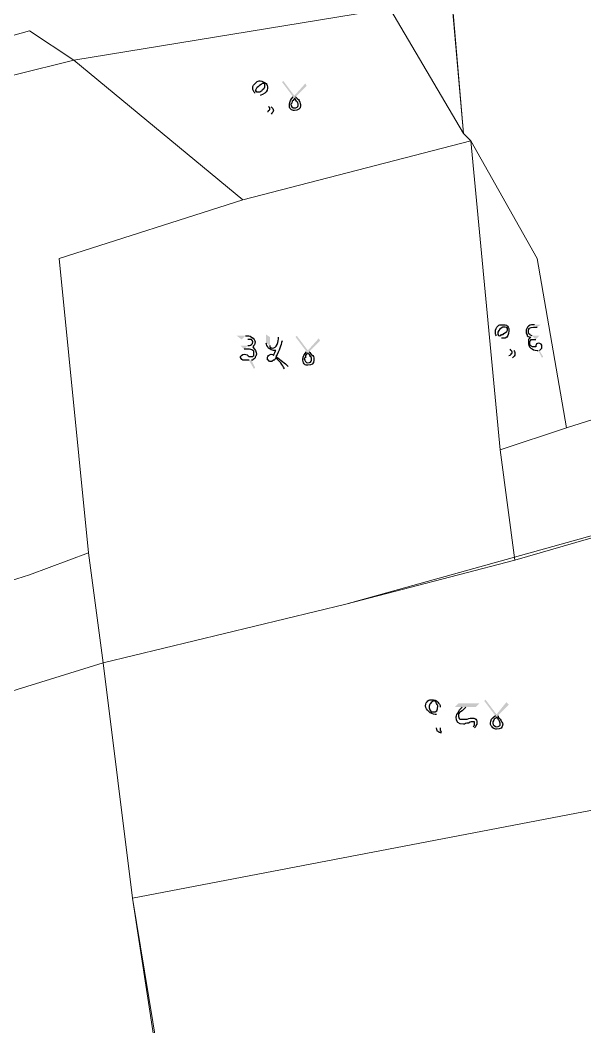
# Model space of a CAD drawing. Header units: inches. Extents: x -9985691 to 3643, y -3270716 to 4788.
# Drawn here: x -4980801 to -4980417, y -3258918 to -3258233 of the extents above; entities that cross this region are included whole.
import ezdxf

# ---------------------------------------------------------------- set-up
doc = ezdxf.new("R2010")
doc.units = ezdxf.units.IN
doc.header["$LTSCALE"] = 2
doc.header["$MEASUREMENT"] = 0
doc.layers.add('PDF_Geometry', color=7, linetype='CONTINUOUS')
doc.layers.add('PDF_Solid Fills', color=7, linetype='CONTINUOUS')

msp = doc.modelspace()

# ---------------------------------------------------------------- hatches: boundary and pattern name
at = {"layer": 'PDF_Solid Fills', "transparency": 33554559}
h = msp.add_hatch(color=256, dxfattribs=at)
h.paths.add_polyline_path([(-4980637.77, -3258284.65), (-4980630.27, -3258292.15)], flags=0)
h.paths.add_polyline_path([(-4980630.27, -3258297.15), (-4980632.77, -3258295.48)], flags=0)
h.paths.add_polyline_path([(-4980631.93, -3258292.15), (-4980641.1, -3258282.98)], flags=0)
h.paths.add_polyline_path([(-4980615.27, -3258285.48), (-4980622.77, -3258275.48), (-4980621.93, -3258274.65), (-4980614.43, -3258284.65), (-4980606.93, -3258276.32), (-4980606.1, -3258277.98), (-4980613.6, -3258285.48)], flags=0)
h = msp.add_hatch(color=256, dxfattribs=at)
h.paths.add_polyline_path([(-4980473.6, -3258449.65), (-4980465.27, -3258457.98)], flags=0)
h.paths.add_polyline_path([(-4980466.1, -3258462.98), (-4980468.6, -3258461.32)], flags=0)
h.paths.add_polyline_path([(-4980467.77, -3258457.15), (-4980476.93, -3258447.98)], flags=0)
h.paths.add_polyline_path([(-4980449.43, -3258442.15), (-4980446.93, -3258440.48), (-4980451.1, -3258440.48)], flags=0)
h.paths.add_polyline_path([(-4980448.6, -3258457.98), (-4980446.1, -3258462.98), (-4980445.27, -3258462.15), (-4980447.77, -3258457.98)], flags=0)
h.paths.add_polyline_path([(-4980450.27, -3258450.48), (-4980447.77, -3258447.98), (-4980452.77, -3258447.98)], flags=0)
h = msp.add_hatch(color=256, dxfattribs=at)
h.paths.add_polyline_path([(-4980650.26, -3258450.48), (-4980653.6, -3258447.98), (-4980647.76, -3258447.98)], flags=0)
h.paths.add_polyline_path([(-4980643.6, -3258464.65), (-4980641.1, -3258469.65), (-4980641.93, -3258470.48), (-4980645.26, -3258464.65)], flags=0)
h.paths.add_polyline_path([(-4980648.6, -3258457.15), (-4980651.1, -3258454.65), (-4980646.1, -3258454.65)], flags=0)
h.paths.add_polyline_path([(-4980625.26, -3258448.82), (-4980622.76, -3258451.32)], flags=0)
h.paths.add_polyline_path([(-4980618.6, -3258468.82), (-4980621.1, -3258470.48)], flags=0)
h.paths.add_polyline_path([(-4980633.6, -3258452.98), (-4980633.6, -3258447.15), (-4980631.1, -3258448.82), (-4980631.1, -3258454.65)], flags=0)
h.paths.add_polyline_path([(-4980606.1, -3258458.82), (-4980613.6, -3258448.82), (-4980612.76, -3258447.98), (-4980605.26, -3258457.98), (-4980597.76, -3258449.65), (-4980596.93, -3258451.32), (-4980604.43, -3258458.82)], flags=0)
h = msp.add_hatch(color=256, dxfattribs=at)
h.paths.add_polyline_path([(-4980515.26, -3258700.48), (-4980515.26, -3258714.65)], flags=0)
h.paths.add_polyline_path([(-4980514.43, -3258717.15), (-4980514.43, -3258717.98)], flags=0)
h.paths.add_polyline_path([(-4980500.26, -3258700.48), (-4980505.26, -3258700.48), (-4980502.76, -3258697.98), (-4980488.6, -3258697.98), (-4980491.1, -3258700.48), (-4980497.76, -3258700.48)], flags=0)
h.paths.add_polyline_path([(-4980491.93, -3258714.65), (-4980492.76, -3258713.82)], flags=0)
h.paths.add_polyline_path([(-4980477.76, -3258706.32), (-4980485.26, -3258696.32), (-4980484.43, -3258695.48), (-4980476.93, -3258705.48), (-4980470.26, -3258697.15), (-4980468.6, -3258698.82), (-4980476.1, -3258706.32)], flags=0)
h = msp.add_hatch(color=256, dxfattribs=at)
h.paths.add_polyline_path([(-4980515.26, -3258700.48), (-4980515.26, -3258714.65)], flags=0)
h.paths.add_polyline_path([(-4980514.43, -3258717.15), (-4980514.43, -3258717.98)], flags=0)
h.paths.add_polyline_path([(-4980500.26, -3258700.48), (-4980505.26, -3258700.48), (-4980502.76, -3258697.98), (-4980488.6, -3258697.98), (-4980491.1, -3258700.48), (-4980497.76, -3258700.48)], flags=0)
h.paths.add_polyline_path([(-4980491.93, -3258714.65), (-4980492.76, -3258713.82)], flags=0)
h.paths.add_polyline_path([(-4980477.76, -3258706.32), (-4980485.26, -3258696.32), (-4980484.43, -3258695.48), (-4980476.93, -3258705.48), (-4980470.26, -3258697.15), (-4980468.6, -3258698.82), (-4980476.1, -3258706.32)], flags=0)

# ---------------------------------------------------------------- linework, layer by layer
at = {"layer": 'PDF_Geometry', "lineweight": 9}
for points in [[(-4980519.43, -3258095.48), (-4980559.43, -3258195.48), (-4980549.43, -3258225.48), (-4980764.43, -3258260.48), (-4980794.43, -3258240.48), (-4980919.43, -3258275.48), (-4980929.43, -3258230.48), (-4980939.43, -3257965.48), (-4980549.43, -3257900.48), (-4980539.43, -3257980.48), (-4980524.43, -3258075.48)], [(-4980519.43, -3258095.48), (-4980559.43, -3258195.48), (-4980549.43, -3258225.48), (-4980764.43, -3258260.48), (-4980794.43, -3258240.48), (-4980919.43, -3258275.48), (-4980929.43, -3258230.48), (-4980939.43, -3257965.48), (-4980549.43, -3257900.48), (-4980539.43, -3257980.48), (-4980524.43, -3258075.48)], [(-4980514.43, -3258135.48), (-4980499.43, -3258310.48), (-4980549.43, -3258225.48), (-4980559.43, -3258195.48), (-4980519.43, -3258095.48)], [(-4980514.43, -3258135.48), (-4980499.43, -3258310.48), (-4980549.43, -3258225.48), (-4980559.43, -3258195.48), (-4980519.43, -3258095.48)], [(-4980499.43, -3258310.48), (-4980494.43, -3258315.48), (-4980649.43, -3258355.48), (-4980764.43, -3258260.48), (-4980549.43, -3258225.48)], [(-4980499.43, -3258310.48), (-4980494.43, -3258315.48), (-4980649.43, -3258355.48), (-4980764.43, -3258260.48), (-4980549.43, -3258225.48)], [(-4980764.43, -3258260.48), (-4980804.43, -3258270.48), (-4980969.43, -3258335.48), (-4981004.43, -3258350.48), (-4981114.43, -3258410.48), (-4981189.43, -3258450.48), (-4981244.43, -3258485.48), (-4981334.43, -3258490.48), (-4981349.43, -3258440.48), (-4981079.43, -3258335.48), (-4980919.43, -3258275.48), (-4980794.43, -3258240.48)], [(-4980764.43, -3258260.48), (-4980804.43, -3258270.48), (-4980969.43, -3258335.48), (-4981004.43, -3258350.48), (-4981114.43, -3258410.48), (-4981189.43, -3258450.48), (-4981244.43, -3258485.48), (-4981334.43, -3258490.48), (-4981349.43, -3258440.48), (-4981079.43, -3258335.48), (-4980919.43, -3258275.48), (-4980794.43, -3258240.48)], [(-4980774.43, -3258395.48), (-4980649.43, -3258355.48), (-4980494.43, -3258315.48), (-4980474.43, -3258525.48), (-4980464.43, -3258600.48), (-4980579.43, -3258630.48), (-4980744.43, -3258670.48), (-4980754.43, -3258595.48)], [(-4980774.43, -3258395.48), (-4980649.43, -3258355.48), (-4980494.43, -3258315.48), (-4980474.43, -3258525.48), (-4980464.43, -3258600.48), (-4980579.43, -3258630.48), (-4980744.43, -3258670.48), (-4980754.43, -3258595.48)], [(-4980429.43, -3258510.48), (-4980474.43, -3258525.48), (-4980494.43, -3258315.48), (-4980449.43, -3258395.48)], [(-4980429.43, -3258510.48), (-4980474.43, -3258525.48), (-4980494.43, -3258315.48), (-4980449.43, -3258395.48)], [(-4979934.43, -3258415.48), (-4980134.43, -3258495.48), (-4980229.43, -3258535.48), (-4980264.43, -3258545.48), (-4980274.43, -3258545.48), (-4980464.43, -3258600.48), (-4980474.43, -3258525.48), (-4980429.43, -3258510.48), (-4980144.43, -3258420.48), (-4980139.43, -3258415.48), (-4980134.43, -3258415.48), (-4979944.43, -3258355.48), (-4979934.43, -3258350.48)], [(-4979934.43, -3258415.48), (-4980134.43, -3258495.48), (-4980229.43, -3258535.48), (-4980264.43, -3258545.48), (-4980274.43, -3258545.48), (-4980464.43, -3258600.48), (-4980474.43, -3258525.48), (-4980429.43, -3258510.48), (-4980144.43, -3258420.48), (-4980139.43, -3258415.48), (-4980134.43, -3258415.48), (-4979944.43, -3258355.48), (-4979934.43, -3258350.48)], [(-4980744.43, -3258670.48), (-4980579.43, -3258630.48), (-4980274.43, -3258545.48), (-4980264.43, -3258545.48), (-4980254.43, -3258740.48), (-4980724.43, -3258830.48)], [(-4980744.43, -3258670.48), (-4980579.43, -3258630.48), (-4980274.43, -3258545.48), (-4980264.43, -3258545.48), (-4980254.43, -3258740.48), (-4980724.43, -3258830.48)], [(-4980744.43, -3258670.48), (-4980579.43, -3258630.48), (-4980274.43, -3258545.48), (-4980264.43, -3258545.48), (-4980254.43, -3258740.48), (-4980724.43, -3258830.48)], [(-4980744.43, -3258670.48), (-4980579.43, -3258630.48), (-4980274.43, -3258545.48), (-4980264.43, -3258545.48), (-4980254.43, -3258740.48), (-4980724.43, -3258830.48)], [(-4980744.43, -3258670.48), (-4980809.43, -3258690.48), (-4981014.43, -3258775.48), (-4981034.43, -3258780.48), (-4981099.43, -3258790.48), (-4981124.43, -3258855.48), (-4981244.43, -3258905.48), (-4981249.43, -3258850.48), (-4981174.43, -3258820.48), (-4981164.43, -3258740.48), (-4981064.43, -3258730.48), (-4980889.43, -3258640.48), (-4980794.43, -3258610.48), (-4980754.43, -3258595.48)], [(-4980744.43, -3258670.48), (-4980809.43, -3258690.48), (-4981014.43, -3258775.48), (-4981034.43, -3258780.48), (-4981099.43, -3258790.48), (-4981124.43, -3258855.48), (-4981244.43, -3258905.48), (-4981249.43, -3258850.48), (-4981174.43, -3258820.48), (-4981164.43, -3258740.48), (-4981064.43, -3258730.48), (-4980889.43, -3258640.48), (-4980794.43, -3258610.48), (-4980754.43, -3258595.48)], [(-4980899.43, -3259000.48), (-4980984.43, -3258860.48), (-4981014.43, -3258775.48), (-4980809.43, -3258690.48), (-4980744.43, -3258670.48), (-4980724.43, -3258830.48), (-4980704.43, -3258960.48)], [(-4980899.43, -3259000.48), (-4980984.43, -3258860.48), (-4981014.43, -3258775.48), (-4980809.43, -3258690.48), (-4980744.43, -3258670.48), (-4980724.43, -3258830.48), (-4980704.43, -3258960.48)], [(-4980899.43, -3259000.48), (-4980984.43, -3258860.48), (-4981014.43, -3258775.48), (-4980809.43, -3258690.48), (-4980744.43, -3258670.48), (-4980724.43, -3258830.48), (-4980704.43, -3258960.48)], [(-4980899.43, -3259000.48), (-4980984.43, -3258860.48), (-4981014.43, -3258775.48), (-4980809.43, -3258690.48), (-4980744.43, -3258670.48), (-4980724.43, -3258830.48), (-4980704.43, -3258960.48)], [(-4980244.43, -3258875.48), (-4980254.43, -3258900.48), (-4980259.43, -3258930.48), (-4980439.43, -3259025.48), (-4980429.43, -3259060.48), (-4980554.43, -3259145.48), (-4980669.43, -3259165.48), (-4980724.43, -3258830.48), (-4980254.43, -3258740.48), (-4980244.43, -3258805.48)], [(-4980244.43, -3258875.48), (-4980254.43, -3258900.48), (-4980259.43, -3258930.48), (-4980439.43, -3259025.48), (-4980429.43, -3259060.48), (-4980554.43, -3259145.48), (-4980669.43, -3259165.48), (-4980724.43, -3258830.48), (-4980254.43, -3258740.48), (-4980244.43, -3258805.48)], [(-4980244.43, -3258875.48), (-4980254.43, -3258900.48), (-4980259.43, -3258930.48), (-4980439.43, -3259025.48), (-4980429.43, -3259060.48), (-4980554.43, -3259145.48), (-4980669.43, -3259165.48), (-4980724.43, -3258830.48), (-4980254.43, -3258740.48), (-4980244.43, -3258805.48)], [(-4980244.43, -3258875.48), (-4980254.43, -3258900.48), (-4980259.43, -3258930.48), (-4980439.43, -3259025.48), (-4980429.43, -3259060.48), (-4980554.43, -3259145.48), (-4980669.43, -3259165.48), (-4980724.43, -3258830.48), (-4980254.43, -3258740.48), (-4980244.43, -3258805.48)]]:
    msp.add_lwpolyline(points, close=True, dxfattribs=at)
for points in [[(-4980514.43, -3258140.48), (-4980499.43, -3258310.48), (-4980494.43, -3258315.48), (-4980449.43, -3258395.48), (-4980429.43, -3258510.48), (-4980144.43, -3258420.48), (-4980144.43, -3258370.48), (-4980204.43, -3258340.48), (-4980109.43, -3258305.48), (-4979964.43, -3258195.48)], [(-4979964.43, -3258195.48), (-4980109.43, -3258305.48), (-4980204.43, -3258340.48), (-4980144.43, -3258370.48), (-4980144.43, -3258420.48), (-4980429.43, -3258510.48), (-4980449.43, -3258395.48), (-4980494.43, -3258315.48), (-4980499.43, -3258310.48), (-4980514.43, -3258140.48)], [(-4981189.43, -3258450.48), (-4981114.43, -3258410.48), (-4981004.43, -3258350.48), (-4980969.43, -3258335.48), (-4980804.43, -3258270.48), (-4980764.43, -3258260.48), (-4980649.43, -3258355.48), (-4980774.43, -3258395.48), (-4980754.43, -3258595.48), (-4980794.43, -3258610.48), (-4980889.43, -3258640.48), (-4981064.43, -3258730.48), (-4981164.43, -3258740.48), (-4981264.43, -3258765.48)], [(-4981189.43, -3258450.48), (-4981114.43, -3258410.48), (-4981004.43, -3258350.48), (-4980969.43, -3258335.48), (-4980804.43, -3258270.48), (-4980764.43, -3258260.48), (-4980649.43, -3258355.48), (-4980774.43, -3258395.48), (-4980754.43, -3258595.48), (-4980794.43, -3258610.48), (-4980889.43, -3258640.48), (-4981064.43, -3258730.48), (-4981164.43, -3258740.48), (-4981264.43, -3258765.48)]]:
    msp.add_lwpolyline(points, dxfattribs=at)
at = {"layer": 'PDF_Geometry', "lineweight": 25}
for points in [[(-4980642.77, -3258279.65), (-4980642.77, -3258277.98), (-4980641.93, -3258277.15), (-4980640.27, -3258275.48)], [(-4980640.27, -3258275.48), (-4980639.43, -3258274.65), (-4980638.6, -3258274.65), (-4980637.77, -3258274.65)], [(-4980636.93, -3258277.15), (-4980638.6, -3258277.98), (-4980639.43, -3258278.82), (-4980640.27, -3258279.65)], [(-4980637.77, -3258274.65), (-4980636.1, -3258274.65), (-4980635.27, -3258275.48), (-4980633.6, -3258276.32)], [(-4980635.27, -3258276.32), (-4980636.1, -3258276.32), (-4980636.93, -3258276.32), (-4980636.93, -3258277.15)], [(-4980634.43, -3258277.98), (-4980634.43, -3258277.15), (-4980634.43, -3258276.32), (-4980635.27, -3258276.32)], [(-4980633.6, -3258276.32), (-4980632.77, -3258277.15), (-4980632.77, -3258277.98), (-4980632.77, -3258279.65)], [(-4980641.1, -3258282.98), (-4980641.93, -3258282.15), (-4980642.77, -3258280.48), (-4980642.77, -3258279.65)], [(-4980640.27, -3258279.65), (-4980640.27, -3258280.48), (-4980641.1, -3258280.48), (-4980641.1, -3258281.32)], [(-4980641.1, -3258281.32), (-4980641.1, -3258281.32), (-4980640.27, -3258281.32), (-4980640.27, -3258282.15)], [(-4980640.27, -3258282.15), (-4980640.27, -3258282.15), (-4980640.27, -3258282.15), (-4980639.43, -3258282.15)], [(-4980639.43, -3258282.15), (-4980638.6, -3258282.15), (-4980638.6, -3258282.15), (-4980637.77, -3258282.15)], [(-4980637.77, -3258282.15), (-4980636.93, -3258281.32), (-4980636.1, -3258281.32), (-4980636.1, -3258280.48)], [(-4980636.1, -3258283.82), (-4980636.93, -3258283.82), (-4980637.77, -3258284.65), (-4980637.77, -3258284.65)], [(-4980636.1, -3258280.48), (-4980634.43, -3258279.65), (-4980634.43, -3258278.82), (-4980634.43, -3258277.98)], [(-4980632.77, -3258279.65), (-4980632.77, -3258281.32), (-4980633.6, -3258282.98), (-4980636.1, -3258283.82)], [(-4980617.77, -3258290.48), (-4980617.77, -3258288.82), (-4980616.93, -3258287.15), (-4980615.27, -3258285.48)], [(-4980616.93, -3258293.82), (-4980617.77, -3258292.98), (-4980617.77, -3258292.15), (-4980617.77, -3258290.48)], [(-4980616.1, -3258289.65), (-4980616.1, -3258289.65), (-4980616.93, -3258290.48), (-4980616.93, -3258290.48)], [(-4980616.93, -3258290.48), (-4980616.93, -3258291.32), (-4980616.1, -3258292.15), (-4980616.1, -3258292.15)], [(-4980615.27, -3258287.98), (-4980616.1, -3258287.98), (-4980616.1, -3258288.82), (-4980616.1, -3258289.65)], [(-4980614.43, -3258286.32), (-4980614.43, -3258287.15), (-4980615.27, -3258287.15), (-4980615.27, -3258287.98)], [(-4980613.6, -3258287.15), (-4980613.6, -3258287.15), (-4980613.6, -3258287.15), (-4980614.43, -3258286.32)], [(-4980614.43, -3258292.98), (-4980612.77, -3258292.98), (-4980611.93, -3258292.15), (-4980611.93, -3258291.32)], [(-4980610.27, -3258291.32), (-4980610.27, -3258293.82), (-4980611.93, -3258294.65), (-4980614.43, -3258294.65)], [(-4980613.6, -3258285.48), (-4980612.77, -3258286.32), (-4980611.93, -3258287.15), (-4980611.1, -3258287.98)], [(-4980612.77, -3258288.82), (-4980612.77, -3258288.82), (-4980612.77, -3258287.98), (-4980613.6, -3258287.15)], [(-4980611.93, -3258290.48), (-4980611.93, -3258289.65), (-4980611.93, -3258288.82), (-4980612.77, -3258288.82)], [(-4980611.93, -3258291.32), (-4980611.93, -3258291.32), (-4980611.93, -3258290.48), (-4980611.93, -3258290.48)], [(-4980611.1, -3258287.98), (-4980610.27, -3258289.65), (-4980610.27, -3258290.48), (-4980610.27, -3258291.32)], [(-4980632.77, -3258295.48), (-4980632.77, -3258295.48), (-4980631.93, -3258295.48), (-4980631.93, -3258294.65)], [(-4980631.1, -3258293.82), (-4980631.1, -3258292.98), (-4980631.1, -3258292.15), (-4980631.93, -3258292.15)], [(-4980631.93, -3258294.65), (-4980631.1, -3258294.65), (-4980631.1, -3258293.82), (-4980631.1, -3258293.82)], [(-4980630.27, -3258292.15), (-4980629.43, -3258292.98), (-4980628.6, -3258293.82), (-4980628.6, -3258294.65)], [(-4980628.6, -3258294.65), (-4980628.6, -3258295.48), (-4980629.43, -3258296.32), (-4980630.27, -3258297.15)], [(-4980614.43, -3258294.65), (-4980615.27, -3258294.65), (-4980616.1, -3258294.65), (-4980616.93, -3258293.82)], [(-4980616.1, -3258292.15), (-4980615.27, -3258292.98), (-4980615.27, -3258292.98), (-4980614.43, -3258292.98)], [(-4980477.77, -3258445.48), (-4980477.77, -3258443.82), (-4980476.93, -3258442.15), (-4980476.1, -3258441.32)], [(-4980476.1, -3258441.32), (-4980475.27, -3258440.48), (-4980474.43, -3258440.48), (-4980472.77, -3258440.48)], [(-4980472.77, -3258440.48), (-4980471.93, -3258440.48), (-4980470.27, -3258440.48), (-4980469.43, -3258441.32)], [(-4980469.43, -3258441.32), (-4980468.6, -3258442.15), (-4980468.6, -3258443.82), (-4980468.6, -3258444.65)], [(-4980455.27, -3258441.32), (-4980456.1, -3258442.15), (-4980456.93, -3258443.82), (-4980456.93, -3258445.48)], [(-4980451.1, -3258440.48), (-4980452.77, -3258440.48), (-4980453.6, -3258440.48), (-4980455.27, -3258441.32)], [(-4980647.76, -3258447.98), (-4980646.1, -3258447.98), (-4980644.43, -3258447.98), (-4980643.6, -3258448.82)], [(-4980643.6, -3258448.82), (-4980641.93, -3258449.65), (-4980641.1, -3258451.32), (-4980641.1, -3258452.15)], [(-4980626.1, -3258453.82), (-4980625.26, -3258452.15), (-4980625.26, -3258450.48), (-4980625.26, -3258448.82)], [(-4980476.93, -3258447.98), (-4980477.77, -3258447.15), (-4980477.77, -3258446.32), (-4980477.77, -3258445.48)], [(-4980472.77, -3258442.15), (-4980474.43, -3258442.98), (-4980475.27, -3258443.82), (-4980476.1, -3258445.48)], [(-4980476.1, -3258445.48), (-4980476.1, -3258446.32), (-4980476.1, -3258446.32), (-4980476.1, -3258447.15)], [(-4980476.1, -3258447.15), (-4980476.1, -3258447.98), (-4980475.27, -3258447.98), (-4980475.27, -3258447.98)], [(-4980475.27, -3258447.98), (-4980474.43, -3258447.98), (-4980473.6, -3258447.98), (-4980473.6, -3258447.15)], [(-4980473.6, -3258447.15), (-4980472.77, -3258447.15), (-4980471.93, -3258447.15), (-4980471.93, -3258446.32)], [(-4980471.1, -3258442.15), (-4980471.93, -3258442.15), (-4980471.93, -3258442.15), (-4980472.77, -3258442.15)], [(-4980471.93, -3258446.32), (-4980470.27, -3258445.48), (-4980469.43, -3258444.65), (-4980469.43, -3258442.98)], [(-4980469.43, -3258442.98), (-4980469.43, -3258442.15), (-4980470.27, -3258442.15), (-4980471.1, -3258442.15)], [(-4980468.6, -3258444.65), (-4980468.6, -3258447.15), (-4980469.43, -3258448.82), (-4980471.1, -3258449.65)], [(-4980456.93, -3258445.48), (-4980456.93, -3258446.32), (-4980456.1, -3258447.15), (-4980456.1, -3258447.98)], [(-4980456.1, -3258447.98), (-4980455.27, -3258448.82), (-4980454.43, -3258448.82), (-4980453.6, -3258448.82)], [(-4980455.27, -3258444.65), (-4980455.27, -3258442.98), (-4980454.43, -3258442.15), (-4980451.93, -3258442.15)], [(-4980454.43, -3258447.15), (-4980455.27, -3258446.32), (-4980455.27, -3258445.48), (-4980455.27, -3258444.65)], [(-4980453.6, -3258448.82), (-4980454.43, -3258449.65), (-4980455.27, -3258450.48), (-4980455.27, -3258450.48)], [(-4980452.77, -3258447.98), (-4980453.6, -3258447.98), (-4980454.43, -3258447.15), (-4980454.43, -3258447.15)], [(-4980451.93, -3258442.15), (-4980451.1, -3258442.15), (-4980451.1, -3258442.15), (-4980450.27, -3258442.15)], [(-4980450.27, -3258442.15), (-4980449.43, -3258442.15), (-4980449.43, -3258442.15), (-4980449.43, -3258442.15)], [(-4980643.6, -3258450.48), (-4980643.6, -3258450.48), (-4980644.43, -3258450.48), (-4980646.1, -3258450.48)], [(-4980646.1, -3258454.65), (-4980645.26, -3258454.65), (-4980644.43, -3258454.65), (-4980643.6, -3258453.82)], [(-4980642.76, -3258452.15), (-4980642.76, -3258451.32), (-4980642.76, -3258451.32), (-4980643.6, -3258450.48)], [(-4980643.6, -3258453.82), (-4980642.76, -3258453.82), (-4980642.76, -3258452.98), (-4980642.76, -3258452.15)], [(-4980641.1, -3258452.15), (-4980641.1, -3258453.82), (-4980641.93, -3258454.65), (-4980642.76, -3258455.48)], [(-4980642.76, -3258455.48), (-4980641.1, -3258457.15), (-4980640.26, -3258458.82), (-4980640.26, -3258460.48)], [(-4980631.93, -3258456.32), (-4980632.76, -3258455.48), (-4980633.6, -3258453.82), (-4980633.6, -3258452.98)], [(-4980631.1, -3258454.65), (-4980631.1, -3258454.65), (-4980631.1, -3258455.48), (-4980631.1, -3258455.48)], [(-4980631.1, -3258455.48), (-4980630.26, -3258456.32), (-4980630.26, -3258456.32), (-4980629.43, -3258456.32)], [(-4980629.43, -3258456.32), (-4980627.76, -3258456.32), (-4980626.93, -3258455.48), (-4980626.1, -3258453.82)], [(-4980622.76, -3258451.32), (-4980623.6, -3258454.65), (-4980624.43, -3258457.98), (-4980626.93, -3258462.15)], [(-4980471.1, -3258449.65), (-4980472.77, -3258449.65), (-4980472.77, -3258449.65), (-4980473.6, -3258449.65)], [(-4980455.27, -3258450.48), (-4980455.27, -3258451.32), (-4980455.27, -3258452.15), (-4980455.27, -3258452.98)], [(-4980455.27, -3258452.98), (-4980455.27, -3258453.82), (-4980455.27, -3258455.48), (-4980453.6, -3258456.32)], [(-4980454.43, -3258452.98), (-4980454.43, -3258451.32), (-4980453.6, -3258451.32), (-4980453.6, -3258450.48)], [(-4980454.43, -3258453.82), (-4980454.43, -3258453.82), (-4980454.43, -3258452.98), (-4980454.43, -3258452.98)], [(-4980453.6, -3258454.65), (-4980454.43, -3258454.65), (-4980454.43, -3258454.65), (-4980454.43, -3258453.82)], [(-4980453.6, -3258450.48), (-4980452.77, -3258450.48), (-4980451.93, -3258450.48), (-4980450.27, -3258450.48)], [(-4980450.27, -3258455.48), (-4980451.93, -3258455.48), (-4980453.6, -3258455.48), (-4980453.6, -3258454.65)], [(-4980448.6, -3258452.98), (-4980449.43, -3258452.98), (-4980450.27, -3258453.82), (-4980450.27, -3258454.65)], [(-4980450.27, -3258454.65), (-4980450.27, -3258455.48), (-4980450.27, -3258455.48), (-4980450.27, -3258455.48)], [(-4980446.1, -3258455.48), (-4980446.1, -3258453.82), (-4980446.93, -3258452.98), (-4980448.6, -3258452.98)], [(-4980446.1, -3258456.32), (-4980446.1, -3258456.32), (-4980446.1, -3258455.48), (-4980446.1, -3258455.48)], [(-4980651.1, -3258462.15), (-4980651.1, -3258462.15), (-4980650.26, -3258461.32), (-4980650.26, -3258461.32)], [(-4980649.43, -3258464.65), (-4980650.26, -3258463.82), (-4980651.1, -3258462.98), (-4980651.1, -3258462.15)], [(-4980650.26, -3258461.32), (-4980649.43, -3258460.48), (-4980649.43, -3258460.48), (-4980648.6, -3258460.48)], [(-4980646.93, -3258457.15), (-4980647.76, -3258457.15), (-4980648.6, -3258457.15), (-4980648.6, -3258457.15)], [(-4980648.6, -3258460.48), (-4980646.93, -3258460.48), (-4980646.1, -3258461.32), (-4980645.26, -3258462.15)], [(-4980646.1, -3258457.15), (-4980646.1, -3258457.15), (-4980646.93, -3258457.15), (-4980646.93, -3258457.15)], [(-4980642.76, -3258457.98), (-4980643.6, -3258457.15), (-4980644.43, -3258457.15), (-4980646.1, -3258457.15)], [(-4980645.26, -3258462.15), (-4980644.43, -3258462.15), (-4980643.6, -3258462.15), (-4980642.76, -3258462.15)], [(-4980641.93, -3258460.48), (-4980641.93, -3258458.82), (-4980641.93, -3258457.98), (-4980642.76, -3258457.98)], [(-4980642.76, -3258462.15), (-4980641.93, -3258461.32), (-4980641.93, -3258461.32), (-4980641.93, -3258460.48)], [(-4980640.26, -3258460.48), (-4980640.26, -3258461.32), (-4980641.1, -3258462.15), (-4980641.1, -3258462.98)], [(-4980632.76, -3258463.82), (-4980632.76, -3258462.98), (-4980632.76, -3258462.15), (-4980631.93, -3258461.32)], [(-4980628.6, -3258457.98), (-4980629.43, -3258457.98), (-4980631.1, -3258457.15), (-4980631.93, -3258456.32)], [(-4980631.93, -3258461.32), (-4980631.93, -3258461.32), (-4980631.1, -3258460.48), (-4980630.26, -3258460.48)], [(-4980630.26, -3258460.48), (-4980629.43, -3258460.48), (-4980628.6, -3258460.48), (-4980628.6, -3258461.32)], [(-4980628.6, -3258461.32), (-4980627.76, -3258459.65), (-4980627.76, -3258458.82), (-4980626.93, -3258457.98)], [(-4980626.93, -3258457.98), (-4980627.76, -3258457.98), (-4980627.76, -3258457.98), (-4980628.6, -3258457.98)], [(-4980626.93, -3258462.15), (-4980623.6, -3258464.65), (-4980621.1, -3258466.32), (-4980618.6, -3258468.82)], [(-4980608.6, -3258463.82), (-4980608.6, -3258462.15), (-4980607.76, -3258460.48), (-4980606.1, -3258458.82)], [(-4980605.26, -3258459.65), (-4980605.26, -3258459.65), (-4980606.1, -3258460.48), (-4980606.93, -3258461.32)], [(-4980606.93, -3258461.32), (-4980606.93, -3258461.32), (-4980606.93, -3258462.15), (-4980606.93, -3258462.98)], [(-4980604.43, -3258460.48), (-4980604.43, -3258460.48), (-4980605.26, -3258460.48), (-4980605.26, -3258459.65)], [(-4980604.43, -3258458.82), (-4980603.6, -3258459.65), (-4980603.6, -3258460.48), (-4980601.93, -3258461.32)], [(-4980603.6, -3258462.15), (-4980603.6, -3258461.32), (-4980603.6, -3258461.32), (-4980604.43, -3258460.48)], [(-4980602.76, -3258463.82), (-4980602.76, -3258462.98), (-4980602.76, -3258462.15), (-4980603.6, -3258462.15)], [(-4980601.93, -3258461.32), (-4980601.1, -3258462.15), (-4980601.1, -3258463.82), (-4980601.1, -3258464.65)], [(-4980468.6, -3258461.32), (-4980467.77, -3258461.32), (-4980467.77, -3258461.32), (-4980466.93, -3258460.48)], [(-4980466.1, -3258459.65), (-4980466.1, -3258458.82), (-4980466.93, -3258457.98), (-4980467.77, -3258457.15)], [(-4980466.93, -3258460.48), (-4980466.93, -3258459.65), (-4980466.1, -3258459.65), (-4980466.1, -3258459.65)], [(-4980464.43, -3258460.48), (-4980464.43, -3258461.32), (-4980465.27, -3258462.15), (-4980466.1, -3258462.98)], [(-4980465.27, -3258457.98), (-4980464.43, -3258458.82), (-4980464.43, -3258459.65), (-4980464.43, -3258460.48)], [(-4980453.6, -3258456.32), (-4980452.77, -3258457.15), (-4980451.1, -3258457.98), (-4980449.43, -3258457.98)], [(-4980449.43, -3258457.98), (-4980449.43, -3258457.98), (-4980449.43, -3258457.98), (-4980448.6, -3258457.98)], [(-4980447.77, -3258457.98), (-4980446.93, -3258457.15), (-4980446.93, -3258457.15), (-4980446.1, -3258456.32)], [(-4980647.76, -3258464.65), (-4980648.6, -3258464.65), (-4980648.6, -3258464.65), (-4980649.43, -3258464.65)], [(-4980645.26, -3258464.65), (-4980646.1, -3258464.65), (-4980646.93, -3258464.65), (-4980647.76, -3258464.65)], [(-4980641.1, -3258462.98), (-4980641.93, -3258463.82), (-4980642.76, -3258464.65), (-4980643.6, -3258464.65)], [(-4980631.93, -3258464.65), (-4980632.76, -3258464.65), (-4980632.76, -3258463.82), (-4980632.76, -3258463.82)], [(-4980630.26, -3258465.48), (-4980631.1, -3258465.48), (-4980631.93, -3258465.48), (-4980631.93, -3258464.65)], [(-4980628.6, -3258464.65), (-4980629.43, -3258465.48), (-4980630.26, -3258465.48), (-4980630.26, -3258465.48)], [(-4980626.93, -3258462.98), (-4980627.76, -3258463.82), (-4980627.76, -3258464.65), (-4980628.6, -3258464.65)], [(-4980623.6, -3258466.32), (-4980625.26, -3258464.65), (-4980626.1, -3258463.82), (-4980626.93, -3258462.98)], [(-4980621.1, -3258470.48), (-4980621.93, -3258468.82), (-4980622.76, -3258467.98), (-4980623.6, -3258466.32)], [(-4980607.76, -3258467.15), (-4980608.6, -3258466.32), (-4980608.6, -3258464.65), (-4980608.6, -3258463.82)], [(-4980606.93, -3258462.98), (-4980607.76, -3258462.98), (-4980607.76, -3258462.98), (-4980607.76, -3258463.82)], [(-4980607.76, -3258463.82), (-4980607.76, -3258464.65), (-4980606.93, -3258464.65), (-4980606.93, -3258465.48)], [(-4980605.26, -3258467.98), (-4980606.1, -3258467.98), (-4980606.93, -3258467.98), (-4980607.76, -3258467.15)], [(-4980606.93, -3258465.48), (-4980606.1, -3258466.32), (-4980606.1, -3258466.32), (-4980605.26, -3258466.32)], [(-4980605.26, -3258466.32), (-4980603.6, -3258466.32), (-4980602.76, -3258465.48), (-4980602.76, -3258464.65)], [(-4980601.1, -3258464.65), (-4980601.1, -3258467.15), (-4980602.76, -3258467.98), (-4980605.26, -3258467.98)], [(-4980602.76, -3258464.65), (-4980602.76, -3258463.82), (-4980602.76, -3258463.82), (-4980602.76, -3258463.82)], [(-4980525.26, -3258699.65), (-4980525.26, -3258697.98), (-4980524.43, -3258697.15), (-4980523.6, -3258696.32)], [(-4980525.26, -3258699.65), (-4980525.26, -3258697.98), (-4980524.43, -3258697.15), (-4980523.6, -3258696.32)], [(-4980522.76, -3258703.82), (-4980524.43, -3258702.15), (-4980525.26, -3258701.32), (-4980525.26, -3258699.65)], [(-4980522.76, -3258703.82), (-4980524.43, -3258702.15), (-4980525.26, -3258701.32), (-4980525.26, -3258699.65)], [(-4980523.6, -3258696.32), (-4980522.76, -3258695.48), (-4980521.93, -3258695.48), (-4980521.1, -3258695.48)], [(-4980523.6, -3258696.32), (-4980522.76, -3258695.48), (-4980521.93, -3258695.48), (-4980521.1, -3258695.48)], [(-4980521.93, -3258697.98), (-4980522.76, -3258698.82), (-4980522.76, -3258699.65), (-4980522.76, -3258700.48)], [(-4980521.93, -3258697.98), (-4980522.76, -3258698.82), (-4980522.76, -3258699.65), (-4980522.76, -3258700.48)], [(-4980522.76, -3258700.48), (-4980522.76, -3258701.32), (-4980522.76, -3258702.15), (-4980521.93, -3258702.98)], [(-4980522.76, -3258700.48), (-4980522.76, -3258701.32), (-4980522.76, -3258702.15), (-4980521.93, -3258702.98)], [(-4980519.43, -3258696.32), (-4980520.26, -3258696.32), (-4980521.1, -3258697.15), (-4980521.93, -3258697.98)], [(-4980519.43, -3258696.32), (-4980520.26, -3258696.32), (-4980521.1, -3258697.15), (-4980521.93, -3258697.98)], [(-4980521.1, -3258695.48), (-4980519.43, -3258695.48), (-4980517.76, -3258695.48), (-4980516.93, -3258697.15)], [(-4980521.1, -3258695.48), (-4980519.43, -3258695.48), (-4980517.76, -3258695.48), (-4980516.93, -3258697.15)], [(-4980520.26, -3258703.82), (-4980517.76, -3258703.82), (-4980516.93, -3258702.98), (-4980516.93, -3258699.65)], [(-4980520.26, -3258703.82), (-4980517.76, -3258703.82), (-4980516.93, -3258702.98), (-4980516.93, -3258699.65)], [(-4980517.76, -3258697.98), (-4980517.76, -3258697.15), (-4980518.6, -3258696.32), (-4980519.43, -3258696.32)], [(-4980517.76, -3258697.98), (-4980517.76, -3258697.15), (-4980518.6, -3258696.32), (-4980519.43, -3258696.32)], [(-4980516.93, -3258699.65), (-4980516.93, -3258698.82), (-4980517.76, -3258698.82), (-4980517.76, -3258697.98)], [(-4980516.93, -3258699.65), (-4980516.93, -3258698.82), (-4980517.76, -3258698.82), (-4980517.76, -3258697.98)], [(-4980516.93, -3258697.15), (-4980516.1, -3258697.98), (-4980515.26, -3258698.82), (-4980515.26, -3258700.48)], [(-4980516.93, -3258697.15), (-4980516.1, -3258697.98), (-4980515.26, -3258698.82), (-4980515.26, -3258700.48)], [(-4980502.76, -3258703.82), (-4980502.76, -3258702.98), (-4980501.93, -3258702.15), (-4980500.26, -3258700.48)], [(-4980502.76, -3258703.82), (-4980502.76, -3258702.98), (-4980501.93, -3258702.15), (-4980500.26, -3258700.48)], [(-4980497.76, -3258700.48), (-4980498.6, -3258701.32), (-4980499.43, -3258702.15), (-4980500.26, -3258702.98)], [(-4980497.76, -3258700.48), (-4980498.6, -3258701.32), (-4980499.43, -3258702.15), (-4980500.26, -3258702.98)], [(-4980518.6, -3258705.48), (-4980520.26, -3258705.48), (-4980521.93, -3258704.65), (-4980522.76, -3258703.82)], [(-4980518.6, -3258705.48), (-4980520.26, -3258705.48), (-4980521.93, -3258704.65), (-4980522.76, -3258703.82)], [(-4980521.93, -3258702.98), (-4980521.93, -3258703.82), (-4980521.1, -3258703.82), (-4980520.26, -3258703.82)], [(-4980521.93, -3258702.98), (-4980521.93, -3258703.82), (-4980521.1, -3258703.82), (-4980520.26, -3258703.82)], [(-4980517.76, -3258705.48), (-4980517.76, -3258705.48), (-4980518.6, -3258705.48), (-4980518.6, -3258705.48)], [(-4980517.76, -3258705.48), (-4980517.76, -3258705.48), (-4980518.6, -3258705.48), (-4980518.6, -3258705.48)], [(-4980504.43, -3258707.15), (-4980504.43, -3258706.32), (-4980503.6, -3258704.65), (-4980502.76, -3258703.82)], [(-4980504.43, -3258707.15), (-4980504.43, -3258706.32), (-4980503.6, -3258704.65), (-4980502.76, -3258703.82)], [(-4980499.43, -3258712.15), (-4980502.76, -3258712.15), (-4980504.43, -3258710.48), (-4980504.43, -3258707.15)], [(-4980499.43, -3258712.15), (-4980502.76, -3258712.15), (-4980504.43, -3258710.48), (-4980504.43, -3258707.15)], [(-4980500.26, -3258702.98), (-4980501.93, -3258703.82), (-4980502.76, -3258704.65), (-4980502.76, -3258705.48)], [(-4980500.26, -3258702.98), (-4980501.93, -3258703.82), (-4980502.76, -3258704.65), (-4980502.76, -3258705.48)], [(-4980502.76, -3258705.48), (-4980502.76, -3258705.48), (-4980502.76, -3258706.32), (-4980502.76, -3258706.32)], [(-4980502.76, -3258705.48), (-4980502.76, -3258705.48), (-4980502.76, -3258706.32), (-4980502.76, -3258706.32)], [(-4980502.76, -3258706.32), (-4980502.76, -3258707.15), (-4980502.76, -3258707.98), (-4980501.93, -3258708.82)], [(-4980502.76, -3258706.32), (-4980502.76, -3258707.15), (-4980502.76, -3258707.98), (-4980501.93, -3258708.82)], [(-4980501.93, -3258708.82), (-4980501.1, -3258708.82), (-4980500.26, -3258708.82), (-4980499.43, -3258708.82)], [(-4980501.93, -3258708.82), (-4980501.1, -3258708.82), (-4980500.26, -3258708.82), (-4980499.43, -3258708.82)], [(-4980499.43, -3258708.82), (-4980498.6, -3258708.82), (-4980497.76, -3258708.82), (-4980496.93, -3258708.82)], [(-4980499.43, -3258708.82), (-4980498.6, -3258708.82), (-4980497.76, -3258708.82), (-4980496.93, -3258708.82)], [(-4980496.93, -3258708.82), (-4980495.26, -3258707.98), (-4980494.43, -3258707.98), (-4980493.6, -3258707.98)], [(-4980496.93, -3258708.82), (-4980495.26, -3258707.98), (-4980494.43, -3258707.98), (-4980493.6, -3258707.98)], [(-4980493.6, -3258707.98), (-4980492.76, -3258707.98), (-4980491.93, -3258707.98), (-4980491.1, -3258708.82)], [(-4980493.6, -3258707.98), (-4980492.76, -3258707.98), (-4980491.93, -3258707.98), (-4980491.1, -3258708.82)], [(-4980491.1, -3258708.82), (-4980490.26, -3258709.65), (-4980490.26, -3258710.48), (-4980490.26, -3258711.32)], [(-4980491.1, -3258708.82), (-4980490.26, -3258709.65), (-4980490.26, -3258710.48), (-4980490.26, -3258711.32)], [(-4980481.1, -3258711.32), (-4980481.1, -3258709.65), (-4980480.26, -3258707.98), (-4980477.76, -3258706.32)], [(-4980481.1, -3258711.32), (-4980481.1, -3258709.65), (-4980480.26, -3258707.98), (-4980477.76, -3258706.32)], [(-4980478.6, -3258708.82), (-4980478.6, -3258708.82), (-4980478.6, -3258709.65), (-4980479.43, -3258710.48)], [(-4980478.6, -3258708.82), (-4980478.6, -3258708.82), (-4980478.6, -3258709.65), (-4980479.43, -3258710.48)], [(-4980476.93, -3258707.15), (-4980476.93, -3258707.98), (-4980477.76, -3258707.98), (-4980478.6, -3258708.82)], [(-4980476.93, -3258707.15), (-4980476.93, -3258707.98), (-4980477.76, -3258707.98), (-4980478.6, -3258708.82)], [(-4980476.1, -3258707.98), (-4980476.1, -3258707.98), (-4980476.93, -3258707.98), (-4980476.93, -3258707.15)], [(-4980476.1, -3258707.98), (-4980476.1, -3258707.98), (-4980476.93, -3258707.98), (-4980476.93, -3258707.15)], [(-4980476.1, -3258706.32), (-4980476.1, -3258707.15), (-4980475.26, -3258707.98), (-4980474.43, -3258708.82)], [(-4980476.1, -3258706.32), (-4980476.1, -3258707.15), (-4980475.26, -3258707.98), (-4980474.43, -3258708.82)], [(-4980475.26, -3258709.65), (-4980475.26, -3258709.65), (-4980476.1, -3258708.82), (-4980476.1, -3258707.98)], [(-4980475.26, -3258709.65), (-4980475.26, -3258709.65), (-4980476.1, -3258708.82), (-4980476.1, -3258707.98)], [(-4980474.43, -3258708.82), (-4980473.6, -3258710.48), (-4980472.76, -3258711.32), (-4980472.76, -3258712.15)], [(-4980474.43, -3258708.82), (-4980473.6, -3258710.48), (-4980472.76, -3258711.32), (-4980472.76, -3258712.15)], [(-4980516.93, -3258717.15), (-4980516.93, -3258717.15), (-4980517.76, -3258716.32), (-4980517.76, -3258714.65)], [(-4980516.93, -3258717.15), (-4980516.93, -3258717.15), (-4980517.76, -3258716.32), (-4980517.76, -3258714.65)], [(-4980515.26, -3258714.65), (-4980515.26, -3258715.48), (-4980515.26, -3258716.32), (-4980515.26, -3258716.32)], [(-4980515.26, -3258714.65), (-4980515.26, -3258715.48), (-4980515.26, -3258716.32), (-4980515.26, -3258716.32)], [(-4980496.1, -3258711.32), (-4980497.76, -3258711.32), (-4980498.6, -3258712.15), (-4980499.43, -3258712.15)], [(-4980496.1, -3258711.32), (-4980497.76, -3258711.32), (-4980498.6, -3258712.15), (-4980499.43, -3258712.15)], [(-4980492.76, -3258710.48), (-4980493.6, -3258710.48), (-4980494.43, -3258710.48), (-4980496.1, -3258711.32)], [(-4980492.76, -3258710.48), (-4980493.6, -3258710.48), (-4980494.43, -3258710.48), (-4980496.1, -3258711.32)], [(-4980491.93, -3258711.32), (-4980491.93, -3258710.48), (-4980491.93, -3258710.48), (-4980492.76, -3258710.48)], [(-4980491.93, -3258711.32), (-4980491.93, -3258710.48), (-4980491.93, -3258710.48), (-4980492.76, -3258710.48)], [(-4980492.76, -3258713.82), (-4980491.93, -3258712.98), (-4980491.93, -3258712.15), (-4980491.93, -3258711.32)], [(-4980492.76, -3258713.82), (-4980491.93, -3258712.98), (-4980491.93, -3258712.15), (-4980491.93, -3258711.32)], [(-4980491.1, -3258712.98), (-4980491.1, -3258713.82), (-4980491.1, -3258713.82), (-4980491.93, -3258714.65)], [(-4980491.1, -3258712.98), (-4980491.1, -3258713.82), (-4980491.1, -3258713.82), (-4980491.93, -3258714.65)], [(-4980490.26, -3258711.32), (-4980490.26, -3258712.15), (-4980490.26, -3258712.15), (-4980491.1, -3258712.98)], [(-4980490.26, -3258711.32), (-4980490.26, -3258712.15), (-4980490.26, -3258712.15), (-4980491.1, -3258712.98)], [(-4980479.43, -3258714.65), (-4980480.26, -3258713.82), (-4980481.1, -3258712.98), (-4980481.1, -3258711.32)], [(-4980479.43, -3258714.65), (-4980480.26, -3258713.82), (-4980481.1, -3258712.98), (-4980481.1, -3258711.32)], [(-4980479.43, -3258710.48), (-4980479.43, -3258710.48), (-4980479.43, -3258711.32), (-4980479.43, -3258711.32)], [(-4980479.43, -3258710.48), (-4980479.43, -3258710.48), (-4980479.43, -3258711.32), (-4980479.43, -3258711.32)], [(-4980479.43, -3258711.32), (-4980479.43, -3258712.15), (-4980479.43, -3258712.98), (-4980478.6, -3258712.98)], [(-4980479.43, -3258711.32), (-4980479.43, -3258712.15), (-4980479.43, -3258712.98), (-4980478.6, -3258712.98)], [(-4980476.93, -3258715.48), (-4980477.76, -3258715.48), (-4980478.6, -3258715.48), (-4980479.43, -3258714.65)], [(-4980476.93, -3258715.48), (-4980477.76, -3258715.48), (-4980478.6, -3258715.48), (-4980479.43, -3258714.65)], [(-4980478.6, -3258712.98), (-4980477.76, -3258713.82), (-4980477.76, -3258713.82), (-4980476.93, -3258713.82)], [(-4980478.6, -3258712.98), (-4980477.76, -3258713.82), (-4980477.76, -3258713.82), (-4980476.93, -3258713.82)], [(-4980476.93, -3258713.82), (-4980475.26, -3258713.82), (-4980474.43, -3258712.98), (-4980474.43, -3258712.15)], [(-4980472.76, -3258712.15), (-4980472.76, -3258714.65), (-4980474.43, -3258715.48), (-4980476.93, -3258715.48)], [(-4980476.93, -3258713.82), (-4980475.26, -3258713.82), (-4980474.43, -3258712.98), (-4980474.43, -3258712.15)], [(-4980472.76, -3258712.15), (-4980472.76, -3258714.65), (-4980474.43, -3258715.48), (-4980476.93, -3258715.48)], [(-4980474.43, -3258711.32), (-4980474.43, -3258710.48), (-4980475.26, -3258709.65), (-4980475.26, -3258709.65)], [(-4980474.43, -3258711.32), (-4980474.43, -3258710.48), (-4980475.26, -3258709.65), (-4980475.26, -3258709.65)], [(-4980474.43, -3258712.15), (-4980474.43, -3258712.15), (-4980474.43, -3258711.32), (-4980474.43, -3258711.32)], [(-4980474.43, -3258712.15), (-4980474.43, -3258712.15), (-4980474.43, -3258711.32), (-4980474.43, -3258711.32)], [(-4980514.43, -3258717.98), (-4980515.26, -3258717.98), (-4980516.1, -3258717.98), (-4980516.93, -3258717.15)], [(-4980514.43, -3258717.98), (-4980515.26, -3258717.98), (-4980516.1, -3258717.98), (-4980516.93, -3258717.15)], [(-4980515.26, -3258716.32), (-4980515.26, -3258716.32), (-4980514.43, -3258717.15), (-4980514.43, -3258717.15)], [(-4980515.26, -3258716.32), (-4980515.26, -3258716.32), (-4980514.43, -3258717.15), (-4980514.43, -3258717.15)]]:
    msp.add_open_spline(points, degree=3, dxfattribs=at)

doc.saveas('drawing.dxf')
